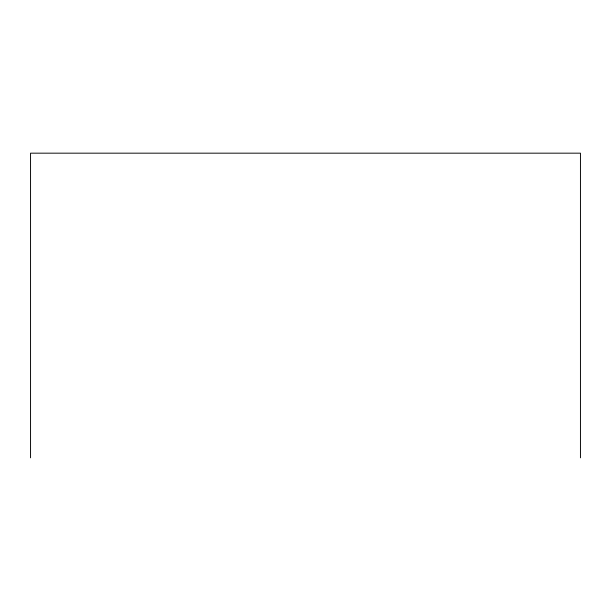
<?xml version="1.0" encoding="UTF-8"?>
<svg xmlns="http://www.w3.org/2000/svg" width="611" height="611" viewBox="0 0 611 611"><rect width="100%" height="100%" fill="white"/><g stroke="black" fill="none" stroke-linecap="round" stroke-linejoin="round"><path stroke-width="0.92" d="M580.45 457.83L580.45 153.17L30.55 153.17L30.55 457.83"/></g></svg>
